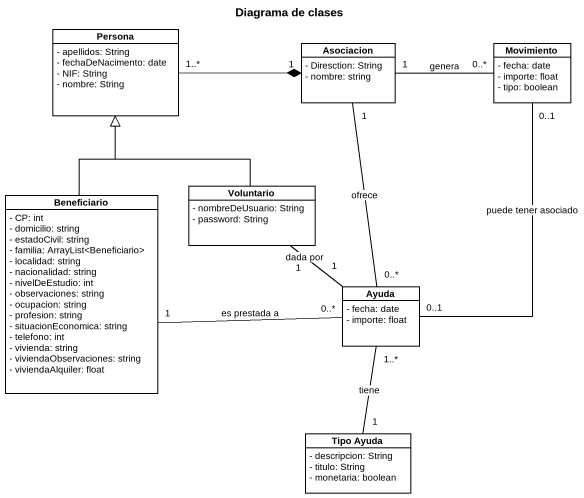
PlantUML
@startuml
title Diagrama de clases
hide circle
hide empty members
skinparam classAttributeIconSize 0
class Persona {
  - apellidos: String
  - fechaDeNacimento: date
  - NIF: String
  - nombre: String
}
class Asociacion {
  - Diresction: String
  - nombre: string
}
class Movimiento {
  - fecha: date
  - importe: float
  - tipo: boolean
}
class Voluntario {
  - nombreDeUsuario: String
  - password: String
}
class Beneficiario {
  - CP: int
  - domicilio: string
  - estadoCivil: string
  - familia: ArrayList<Beneficiario>
  - localidad: string
  - nacionalidad: string
  - nivelDeEstudio: int
  - observaciones: string
  - ocupacion: string
  - profesion: string
  - situacionEconomica: string
  - telefono: int
  - vivienda: string
  - viviendaObservaciones: string
  - viviendaAlquiler: float
}
class Ayuda {
  - fecha: date
  - importe: float
}
class "Tipo Ayuda" as Tipo_Ayuda {
  - descripcion: String
  - titulo: String
  - monetaria: boolean
}
Persona "1..*" -right-* "1" Asociacion
Asociacion "1" -right- "0..*" Movimiento : genera
Asociacion "1" -- "0..*" Ayuda : ofrece
Voluntario -up-|> Persona
Voluntario "1" -- "1" Ayuda : dada por
Beneficiario -up-|> Persona
Ayuda "0..1" -up- "0..1" Movimiento : puede tener asociado
Ayuda "0..*" -left- "1" Beneficiario : es prestada a
Ayuda "1..*" -- "1" Tipo_Ayuda : tiene
@enduml
